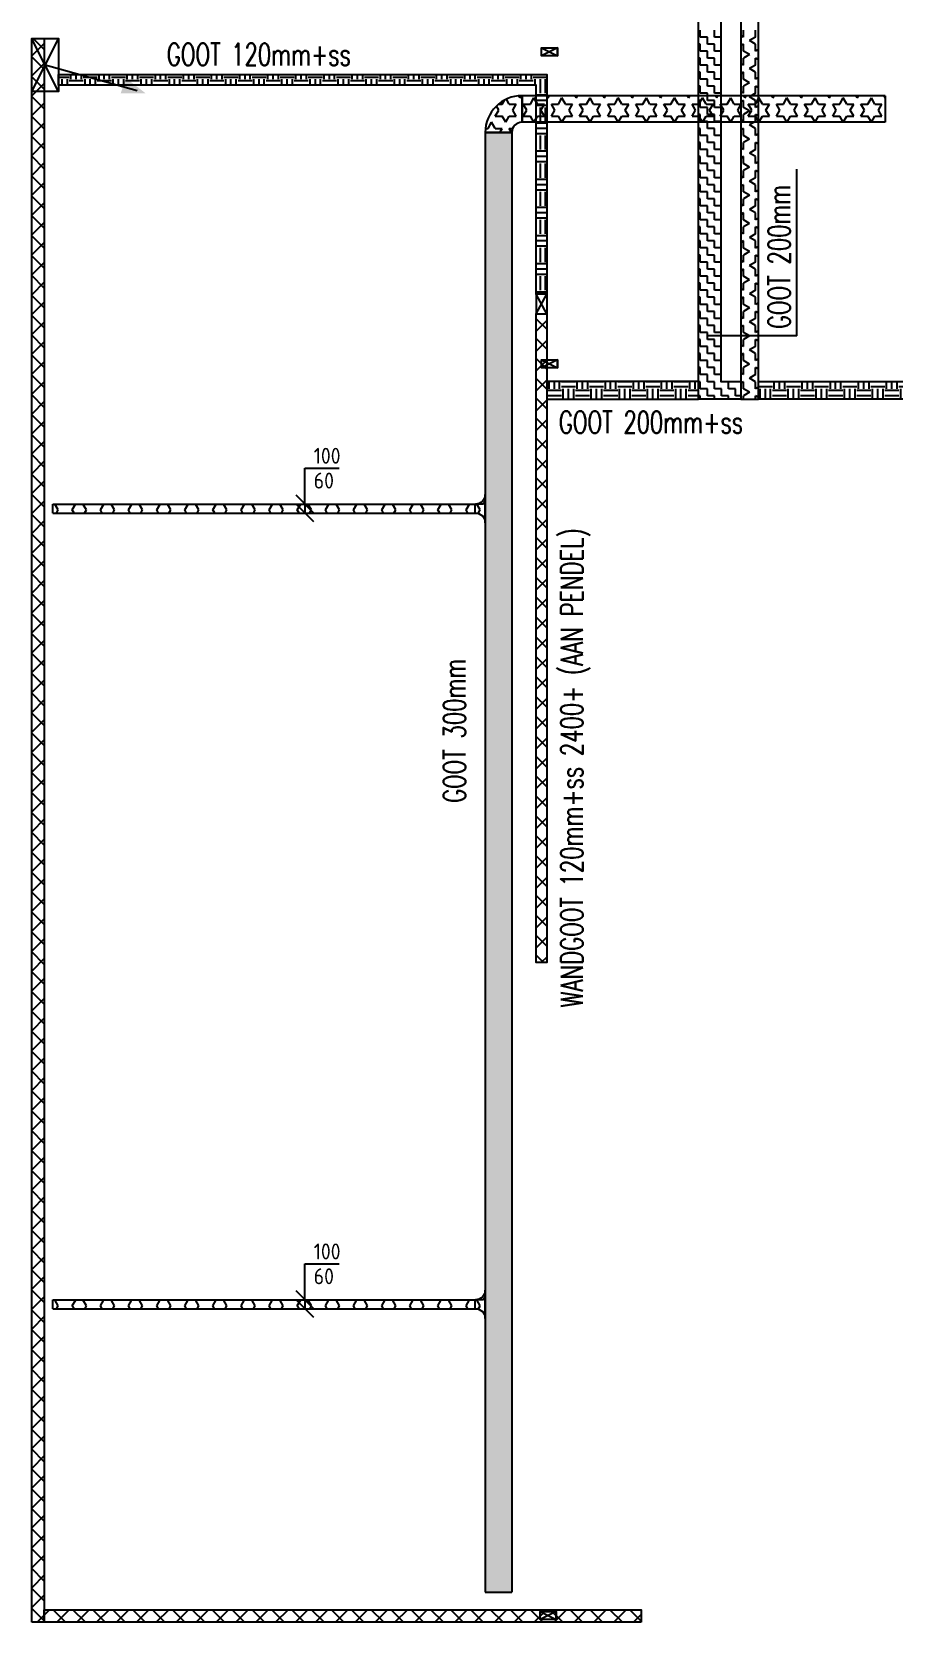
# Model space of a CAD drawing. Header units: millimetres. Extents: x -3262 to 113774, y 0 to 217478.
# Drawn here: x 91289 to 101013, y 174378 to 192327 of the extents above; entities that cross this region are included whole.
import ezdxf

# ---------------------------------------------------------------- set-up
doc = ezdxf.new("R2010")
doc.units = ezdxf.units.MM
doc.header["$LTSCALE"] = 100
for name, color, linetype in [('BL$4----_STEMPEL', 7, 'Continuous'), ('ByLayer', 2, 'Continuous'), ('EL6131--_ENERGIEBEDR (1996)', 2, 'Continuous'), ('EL6131--_GEBOUWINST (1996)', 2, 'Continuous'), ('EL6131--_KG_D', 3, 'Continuous'), ('EL6131--_WG_D', 3, 'Continuous'), ('EM6131--_KG', 1, 'Continuous')]:
    doc.layers.add(name, color=color, linetype=linetype)
doc.styles.add('buro-018', font='BUROFONT.shx', dxfattribs={"height": 180})
doc.styles.add('ROMANS', font='ROMANS', dxfattribs={"width": 0.7})
doc.styles.add('STABICAD-018', font='ISOCP.SHX', dxfattribs={"height": 1.8})

# ---------------------------------------------------------------- blocks, each defined once
blk = doc.blocks.new('NV-1')
at = {"layer": 'ByLayer'}
for p, q in [((0, 4), (7.91, 0)), ((0, 0), (7.91, 4))]:
    blk.add_line(p, q, dxfattribs=at)
blk.add_lwpolyline([(0, 0), (8, 0), (8, 4), (0, 4)], close=True, dxfattribs=at)
blk = doc.blocks.new('PIJL-UIT')
at = {"layer": 'ByLayer', "color": 2}
blk.add_line((0, 0), (2.92, 10.41), dxfattribs=at)
blk.add_solid([(3.23, 11.35), (1.51, 9.11), (3.24, 8.54)], dxfattribs=at)
blk = doc.blocks.new('*X51')
at = {"color": 0}
for p, q in [((12829, 35664), (12748, 35745)), ((12764, 35664), (12904, 35804)), ((13054, 35664), (12914, 35804)), ((12989, 35664), (13129, 35804)), ((13278, 35664), (13138, 35804)), ((13213, 35664), (13353, 35804)), ((13503, 35664), (13363, 35804)), ((13438, 35664), (13578, 35804)), ((13727, 35664), (13587, 35804)), ((13662, 35664), (13802, 35804)), ((13952, 35664), (13812, 35804)), ((13887, 35664), (14027, 35804)), ((14176, 35664), (14036, 35804)), ((14111, 35664), (14251, 35804)), ((14401, 35664), (14261, 35804)), ((14336, 35664), (14476, 35804)), ((14625, 35664), (14485, 35804)), ((14560, 35664), (14700, 35804)), ((14850, 35664), (14710, 35804)), ((14785, 35664), (14925, 35804)), ((15074, 35664), (14934, 35804)), ((15010, 35664), (15150, 35804)), ((15299, 35664), (15159, 35804)), ((15234, 35664), (15374, 35804)), ((15523, 35664), (15383, 35804)), ((15459, 35664), (15599, 35804)), ((15748, 35664), (15608, 35804)), ((15683, 35664), (15823, 35804)), ((15972, 35664), (15832, 35804)), ((15908, 35664), (16048, 35804)), ((16197, 35664), (16057, 35804)), ((16132, 35664), (16272, 35804)), ((16421, 35664), (16281, 35804)), ((16357, 35664), (16497, 35804)), ((16646, 35664), (16506, 35804)), ((16581, 35664), (16721, 35804)), ((16870, 35664), (16730, 35804)), ((16806, 35664), (16946, 35804)), ((17095, 35664), (16955, 35804)), ((17030, 35664), (17170, 35804)), ((17319, 35664), (17179, 35804)), ((17255, 35664), (17395, 35804)), ((17544, 35664), (17404, 35804)), ((17479, 35664), (17619, 35804)), ((17768, 35664), (17628, 35804)), ((17704, 35664), (17844, 35804)), ((17993, 35664), (17853, 35804)), ((17928, 35664), (18068, 35804)), ((18217, 35664), (18077, 35804)), ((18153, 35664), (18293, 35804)), ((18442, 35664), (18302, 35804)), ((18377, 35664), (18517, 35804)), ((18666, 35664), (18526, 35804)), ((18602, 35664), (18742, 35804)), ((18891, 35664), (18751, 35804)), ((18826, 35664), (18966, 35804)), ((19115, 35664), (18975, 35804)), ((19051, 35664), (19191, 35804)), ((19340, 35664), (19200, 35804)), ((19275, 35664), (19415, 35804)), ((19564, 35664), (19424, 35804)), ((19500, 35664), (19640, 35804)), ((19789, 35664), (19649, 35804)), ((19724, 35664), (19864, 35804)), ((20013, 35664), (19873, 35804)), ((19949, 35664), (20089, 35804)), ((20238, 35664), (20098, 35804)), ((20173, 35664), (20313, 35804)), ((20463, 35664), (20323, 35804)), ((20398, 35664), (20538, 35804)), ((20687, 35664), (20547, 35804)), ((20622, 35664), (20762, 35804)), ((20912, 35664), (20772, 35804)), ((20847, 35664), (20987, 35804)), ((21136, 35664), (20996, 35804)), ((21071, 35664), (21211, 35804)), ((21361, 35664), (21221, 35804)), ((21296, 35664), (21436, 35804)), ((21585, 35664), (21445, 35804)), ((21520, 35664), (21660, 35804)), ((21810, 35664), (21670, 35804)), ((21745, 35664), (21885, 35804)), ((22034, 35664), (21894, 35804)), ((21969, 35664), (22109, 35804)), ((22259, 35664), (22119, 35804)), ((22194, 35664), (22334, 35804)), ((22483, 35664), (22343, 35804)), ((22418, 35664), (22558, 35804)), ((22708, 35664), (22568, 35804)), ((22643, 35664), (22783, 35804)), ((22932, 35664), (22792, 35804)), ((22867, 35664), (23007, 35804)), ((23157, 35664), (23017, 35804)), ((23092, 35664), (23232, 35804)), ((23381, 35664), (23241, 35804)), ((23316, 35664), (23456, 35804)), ((23606, 35664), (23466, 35804)), ((23541, 35664), (23681, 35804)), ((23830, 35664), (23690, 35804)), ((23765, 35664), (23905, 35804)), ((24055, 35664), (23915, 35804)), ((23990, 35664), (24130, 35804)), ((24279, 35664), (24139, 35804)), ((24214, 35664), (24354, 35804)), ((24504, 35664), (24364, 35804)), ((24439, 35664), (24579, 35804)), ((24728, 35664), (24588, 35804)), ((24663, 35664), (24803, 35804)), ((24953, 35664), (24813, 35804)), ((24888, 35664), (25028, 35804)), ((25177, 35664), (25037, 35804)), ((25112, 35664), (25252, 35804)), ((25402, 35664), (25262, 35804)), ((25337, 35664), (25477, 35804)), ((25626, 35664), (25486, 35804)), ((25561, 35664), (25701, 35804)), ((25851, 35664), (25711, 35804)), ((25786, 35664), (25926, 35804)), ((26075, 35664), (25935, 35804)), ((26010, 35664), (26150, 35804)), ((26300, 35664), (26160, 35804)), ((26235, 35664), (26375, 35804)), ((26524, 35664), (26384, 35804)), ((26459, 35664), (26599, 35804)), ((26749, 35664), (26609, 35804)), ((26684, 35664), (26824, 35804)), ((26973, 35664), (26833, 35804)), ((26908, 35664), (27048, 35804)), ((27198, 35664), (27058, 35804)), ((27133, 35664), (27273, 35804)), ((27422, 35664), (27282, 35804)), ((27357, 35664), (27497, 35804)), ((27647, 35664), (27507, 35804)), ((27582, 35664), (27722, 35804)), ((27871, 35664), (27731, 35804)), ((27806, 35664), (27946, 35804)), ((28096, 35664), (27956, 35804)), ((28031, 35664), (28171, 35804)), ((28320, 35664), (28180, 35804)), ((28255, 35664), (28395, 35804)), ((28545, 35664), (28405, 35804)), ((28480, 35664), (28620, 35804)), ((28769, 35664), (28629, 35804)), ((28704, 35664), (28844, 35804)), ((28994, 35664), (28854, 35804)), ((28929, 35664), (29069, 35804)), ((29218, 35664), (29078, 35804)), ((29153, 35664), (29293, 35804)), ((29443, 35664), (29303, 35804)), ((29378, 35664), (29518, 35804)), ((29667, 35664), (29527, 35804)), ((29602, 35664), (29742, 35804)), ((29892, 35664), (29752, 35804)), ((29827, 35664), (29967, 35804)), ((30116, 35664), (29976, 35804)), ((30051, 35664), (30191, 35804)), ((30341, 35664), (30201, 35804)), ((30276, 35664), (30416, 35804)), ((30565, 35664), (30425, 35804)), ((30500, 35664), (30623, 35787))]:
    blk.add_line(p, q, dxfattribs=at)
blk = doc.blocks.new('*X52')
at = {"color": 0}
for p, q in [((12748, 35648), (12764, 35664)), ((12748, 35424), (12888, 35564)), ((12888, 35605), (12829, 35664)), ((12888, 35381), (12748, 35521)), ((12748, 35199), (12888, 35339)), ((12888, 35156), (12748, 35296)), ((12748, 34974), (12888, 35114)), ((12888, 34932), (12748, 35072)), ((12748, 34750), (12888, 34890)), ((12888, 34707), (12748, 34847)), ((12748, 34525), (12888, 34665)), ((12888, 34482), (12748, 34622)), ((12748, 34301), (12888, 34441)), ((12888, 34258), (12748, 34398)), ((12748, 34076), (12888, 34216)), ((12888, 34033), (12748, 34173)), ((12748, 33852), (12888, 33992)), ((12888, 33809), (12748, 33949)), ((12748, 33627), (12888, 33767)), ((12888, 33584), (12748, 33724)), ((12748, 33403), (12888, 33543)), ((12888, 33360), (12748, 33500)), ((12748, 33178), (12888, 33318)), ((12888, 33135), (12748, 33275)), ((12748, 32954), (12888, 33094)), ((12888, 32911), (12748, 33051)), ((12748, 32729), (12888, 32869)), ((12888, 32686), (12748, 32826)), ((12748, 32505), (12888, 32645)), ((12888, 32462), (12748, 32602)), ((12748, 32280), (12888, 32420)), ((12888, 32237), (12748, 32377)), ((12748, 32056), (12888, 32196)), ((12888, 32013), (12748, 32153)), ((12748, 31831), (12888, 31971)), ((12888, 31788), (12748, 31928)), ((12748, 31607), (12888, 31747)), ((12888, 31564), (12748, 31704)), ((12748, 31382), (12888, 31522)), ((12888, 31339), (12748, 31479)), ((12748, 31158), (12888, 31298)), ((12888, 31115), (12748, 31255)), ((12748, 30933), (12888, 31073)), ((12888, 30890), (12748, 31030)), ((12748, 30709), (12888, 30849)), ((12888, 30666), (12748, 30806)), ((12748, 30484), (12888, 30624)), ((12888, 30441), (12748, 30581)), ((12748, 30260), (12888, 30400)), ((12888, 30217), (12748, 30357)), ((12748, 30035), (12888, 30175)), ((12888, 29992), (12748, 30132)), ((12748, 29811), (12888, 29951)), ((12888, 29768), (12748, 29908)), ((12748, 29586), (12888, 29726)), ((12888, 29543), (12748, 29683)), ((12748, 29362), (12888, 29502)), ((12888, 29319), (12748, 29459)), ((12748, 29137), (12888, 29277)), ((12888, 29094), (12748, 29234)), ((12834, 28925), (12748, 29010)), ((12760, 28925), (12888, 29053))]:
    blk.add_line(p, q, dxfattribs=at)
blk = doc.blocks.new('*X58')
at = {"color": 0}
for p, q in [((26550, 27583), (26670, 27583)), ((26550, 27523), (26670, 27523)), ((26550, 27464), (26670, 27464)), ((26690, 27444), (26690, 27601)), ((26749, 27444), (26749, 27601)), ((26591, 27285), (26591, 27444)), ((26650, 27285), (26650, 27444)), ((26670, 27424), (26750, 27424)), ((26670, 27365), (26750, 27365)), ((26670, 27305), (26750, 27305)), ((26690, 27126), (26690, 27285)), ((26749, 27126), (26749, 27285)), ((26550, 27265), (26670, 27265)), ((26550, 27206), (26670, 27206)), ((26550, 27146), (26670, 27146)), ((26591, 26968), (26591, 27126)), ((26650, 26968), (26650, 27126)), ((26670, 27107), (26750, 27107)), ((26550, 26948), (26670, 26948)), ((26670, 27047), (26750, 27047)), ((26670, 26988), (26750, 26988)), ((26690, 26809), (26690, 26968)), ((26749, 26809), (26749, 26968)), ((26550, 26888), (26670, 26888)), ((26550, 26829), (26670, 26829)), ((26591, 26650), (26591, 26809)), ((26650, 26650), (26650, 26809)), ((26670, 26789), (26750, 26789)), ((26550, 26630), (26670, 26630)), ((26550, 26571), (26670, 26571)), ((26670, 26730), (26750, 26730)), ((26670, 26670), (26750, 26670)), ((26690, 26491), (26690, 26650)), ((26749, 26491), (26749, 26650)), ((26550, 26511), (26670, 26511)), ((26591, 26333), (26591, 26491)), ((26650, 26333), (26650, 26491)), ((26670, 26472), (26750, 26472)), ((26670, 26412), (26750, 26412)), ((26550, 26313), (26670, 26313)), ((26550, 26253), (26670, 26253)), ((26670, 26352), (26750, 26352)), ((26690, 26174), (26690, 26333)), ((26749, 26174), (26749, 26333)), ((26550, 26194), (26670, 26194)), ((26591, 26015), (26591, 26174)), ((26650, 26015), (26650, 26174)), ((26670, 26154), (26750, 26154)), ((26670, 26095), (26750, 26095)), ((26670, 26035), (26750, 26035)), ((26550, 25995), (26670, 25995)), ((26550, 25936), (26670, 25936)), ((26550, 25876), (26670, 25876)), ((26591, 25698), (26591, 25856)), ((26650, 25698), (26650, 25856)), ((26690, 25856), (26690, 26015)), ((26749, 25856), (26749, 26015)), ((26550, 25678), (26670, 25678)), ((26670, 25837), (26750, 25837)), ((26670, 25777), (26750, 25777)), ((26670, 25718), (26750, 25718)), ((26690, 25539), (26690, 25698)), ((26749, 25539), (26749, 25698)), ((26550, 25618), (26670, 25618)), ((26550, 25559), (26670, 25559)), ((26591, 25380), (26591, 25539)), ((26650, 25380), (26650, 25539)), ((26670, 25519), (26750, 25519)), ((26550, 25360), (26670, 25360)), ((26670, 25460), (26750, 25460)), ((26670, 25400), (26750, 25400)), ((26690, 25221), (26690, 25380)), ((26749, 25221), (26749, 25380)), ((26550, 25301), (26670, 25301)), ((26550, 25241), (26670, 25241)), ((26591, 25063), (26591, 25221)), ((26650, 25063), (26650, 25221)), ((26670, 25202), (26750, 25202)), ((26670, 25142), (26750, 25142)), ((26550, 25043), (26670, 25043)), ((26550, 24983), (26670, 24983)), ((26670, 25082), (26750, 25082)), ((26690, 24904), (26690, 25063)), ((26749, 24904), (26749, 25063)), ((26550, 24924), (26670, 24924)), ((26591, 24745), (26591, 24904)), ((26650, 24745), (26650, 24904)), ((26670, 24884), (26750, 24884)), ((26670, 24825), (26750, 24825)), ((26550, 24725), (26670, 24725)), ((26550, 24666), (26670, 24666)), ((26550, 24606), (26670, 24606)), ((26670, 24765), (26750, 24765)), ((26690, 24586), (26690, 24745)), ((26749, 24586), (26749, 24745)), ((26591, 24428), (26591, 24586)), ((26650, 24428), (26650, 24586)), ((26670, 24567), (26750, 24567)), ((26670, 24507), (26750, 24507)), ((26670, 24448), (26750, 24448)), ((26690, 24269), (26690, 24428)), ((26749, 24269), (26749, 24428)), ((26550, 24408), (26670, 24408)), ((26550, 24348), (26670, 24348)), ((26550, 24289), (26670, 24289)), ((26591, 24110), (26591, 24269)), ((26650, 24110), (26650, 24269)), ((26670, 24249), (26750, 24249)), ((26550, 24090), (26670, 24090)), ((26670, 24190), (26750, 24190)), ((26670, 24130), (26750, 24130)), ((26690, 23951), (26690, 24110)), ((26749, 23951), (26749, 24110)), ((26550, 24031), (26670, 24031)), ((26550, 23971), (26670, 23971)), ((26591, 23793), (26591, 23951)), ((26650, 23793), (26650, 23951)), ((26670, 23932), (26750, 23932)), ((26550, 23773), (26670, 23773)), ((26550, 23713), (26670, 23713)), ((26670, 23872), (26750, 23872)), ((26670, 23812), (26750, 23812)), ((26690, 23634), (26690, 23793)), ((26749, 23634), (26749, 23793)), ((26550, 23654), (26670, 23654)), ((26591, 23475), (26591, 23634)), ((26650, 23475), (26650, 23634)), ((26670, 23614), (26750, 23614)), ((26670, 23555), (26750, 23555)), ((26550, 23455), (26670, 23455)), ((26550, 23396), (26670, 23396)), ((26550, 23336), (26670, 23336)), ((26670, 23495), (26750, 23495)), ((26690, 23316), (26690, 23475)), ((26749, 23316), (26749, 23475)), ((26591, 23158), (26591, 23316)), ((26650, 23158), (26650, 23316)), ((26670, 23297), (26750, 23297)), ((26670, 23237), (26750, 23237)), ((26670, 23178), (26750, 23178)), ((26690, 22999), (26690, 23158)), ((26749, 22999), (26749, 23158)), ((26550, 23138), (26670, 23138)), ((26550, 23078), (26670, 23078)), ((26550, 23019), (26670, 23019)), ((26591, 22840), (26591, 22999)), ((26650, 22840), (26650, 22999)), ((26670, 22979), (26750, 22979)), ((26550, 22820), (26670, 22820)), ((26670, 22920), (26750, 22920)), ((26670, 22860), (26750, 22860)), ((26690, 22681), (26690, 22840)), ((26749, 22681), (26749, 22840)), ((26550, 22761), (26670, 22761)), ((26550, 22701), (26670, 22701)), ((26591, 22523), (26591, 22681)), ((26650, 22523), (26650, 22681)), ((26670, 22662), (26750, 22662)), ((26550, 22503), (26670, 22503)), ((26550, 22443), (26670, 22443)), ((26670, 22602), (26750, 22602)), ((26670, 22542), (26750, 22542)), ((26690, 22364), (26690, 22523)), ((26749, 22364), (26749, 22523)), ((26550, 22384), (26670, 22384)), ((26591, 22205), (26591, 22364)), ((26650, 22205), (26650, 22364)), ((26670, 22344), (26750, 22344)), ((26670, 22285), (26750, 22285)), ((26550, 22185), (26670, 22185)), ((26550, 22126), (26670, 22126)), ((26670, 22225), (26750, 22225)), ((26690, 22053), (26690, 22205)), ((26749, 22053), (26749, 22205)), ((26550, 22066), (26670, 22066))]:
    blk.add_line(p, q, dxfattribs=at)
blk = doc.blocks.new('*X59')
at = {"color": 0}
for p, q in [((20194, 30297), (20275, 30378)), ((20480, 30258), (20360, 30378)), ((20380, 30258), (20500, 30378)), ((20705, 30258), (20585, 30378)), ((20604, 30258), (20724, 30378)), ((20929, 30258), (20809, 30378)), ((20829, 30258), (20949, 30378)), ((21154, 30258), (21034, 30378)), ((21053, 30258), (21173, 30378)), ((21378, 30258), (21258, 30378)), ((21278, 30258), (21398, 30378)), ((21603, 30258), (21483, 30378)), ((21502, 30258), (21622, 30378)), ((21827, 30258), (21707, 30378)), ((21727, 30258), (21847, 30378)), ((22052, 30258), (21932, 30378)), ((21951, 30258), (22071, 30378)), ((22276, 30258), (22156, 30378)), ((22176, 30258), (22296, 30378)), ((22501, 30258), (22381, 30378)), ((22400, 30258), (22520, 30378)), ((22725, 30258), (22605, 30378)), ((22625, 30258), (22745, 30378)), ((22950, 30258), (22830, 30378)), ((22849, 30258), (22969, 30378)), ((23174, 30258), (23054, 30378)), ((23074, 30258), (23194, 30378)), ((23399, 30258), (23279, 30378)), ((23298, 30258), (23418, 30378)), ((23623, 30258), (23503, 30378)), ((23523, 30258), (23643, 30378)), ((23848, 30258), (23728, 30378)), ((23747, 30258), (23867, 30378)), ((24072, 30258), (23952, 30378)), ((23972, 30258), (24092, 30378)), ((24297, 30258), (24177, 30378)), ((24196, 30258), (24316, 30378)), ((24521, 30258), (24401, 30378)), ((24421, 30258), (24541, 30378)), ((24746, 30258), (24626, 30378)), ((24646, 30258), (24766, 30378)), ((24970, 30258), (24850, 30378)), ((24870, 30258), (24990, 30378)), ((25195, 30258), (25075, 30378)), ((25095, 30258), (25215, 30378)), ((25419, 30258), (25299, 30378)), ((25319, 30258), (25439, 30378)), ((25644, 30258), (25524, 30378)), ((25544, 30258), (25664, 30378)), ((25868, 30258), (25748, 30378)), ((25768, 30258), (25888, 30378)), ((26093, 30258), (25973, 30378)), ((25993, 30258), (26113, 30378)), ((26317, 30258), (26197, 30378)), ((26217, 30258), (26337, 30378)), ((26542, 30258), (26422, 30378)), ((26442, 30258), (26562, 30378)), ((26766, 30258), (26646, 30378)), ((26666, 30258), (26786, 30378)), ((26991, 30258), (26871, 30378)), ((26891, 30258), (27011, 30378)), ((27215, 30258), (27095, 30378)), ((27115, 30258), (27235, 30378)), ((27440, 30258), (27320, 30378)), ((27340, 30258), (27460, 30378)), ((20256, 30258), (20194, 30320))]:
    blk.add_line(p, q, dxfattribs=at)
blk = doc.blocks.new('*X63')
at = {"color": 0}
for p, q in [((26591, 29825), (26591, 29984)), ((26650, 29825), (26650, 29984)), ((26690, 29984), (26690, 29991)), ((26749, 29984), (26749, 29991)), ((26550, 29805), (26670, 29805)), ((26670, 29964), (26750, 29964)), ((26670, 29905), (26750, 29905)), ((26670, 29845), (26750, 29845)), ((26690, 29666), (26690, 29825)), ((26749, 29666), (26749, 29825)), ((26550, 29746), (26670, 29746)), ((26550, 29686), (26670, 29686)), ((26591, 29508), (26591, 29666)), ((26650, 29508), (26650, 29666)), ((26670, 29647), (26750, 29647)), ((26550, 29488), (26670, 29488)), ((26670, 29587), (26750, 29587)), ((26670, 29528), (26750, 29528)), ((26690, 29349), (26690, 29508)), ((26749, 29349), (26749, 29508)), ((26550, 29428), (26670, 29428)), ((26550, 29369), (26670, 29369)), ((26591, 29190), (26591, 29349)), ((26650, 29190), (26650, 29349)), ((26670, 29329), (26750, 29329)), ((26670, 29270), (26750, 29270)), ((26550, 29170), (26670, 29170)), ((26550, 29111), (26670, 29111)), ((26670, 29210), (26750, 29210)), ((26690, 29031), (26690, 29190)), ((26749, 29031), (26749, 29190)), ((26550, 29051), (26670, 29051)), ((26591, 28873), (26591, 29031)), ((26650, 28873), (26650, 29031)), ((26670, 29012), (26750, 29012)), ((26670, 28952), (26750, 28952)), ((26550, 28853), (26670, 28853)), ((26550, 28793), (26670, 28793)), ((26550, 28734), (26670, 28734)), ((26670, 28892), (26750, 28892)), ((26690, 28714), (26690, 28873)), ((26749, 28714), (26749, 28873)), ((26591, 28555), (26591, 28714)), ((26650, 28555), (26650, 28714)), ((26670, 28694), (26750, 28694)), ((26670, 28635), (26750, 28635)), ((26670, 28575), (26750, 28575)), ((26690, 28396), (26690, 28555)), ((26749, 28396), (26749, 28555)), ((26550, 28535), (26670, 28535)), ((26550, 28476), (26670, 28476)), ((26550, 28416), (26670, 28416)), ((26591, 28277), (26591, 28396)), ((26650, 28277), (26650, 28396)), ((26670, 28377), (26750, 28377)), ((26670, 28317), (26750, 28317))]:
    blk.add_line(p, q, dxfattribs=at)
blk = doc.blocks.new('*X64')
at = {"color": 0}
for p, q in [((30094, 35461), (30162, 35461)), ((30094, 35401), (30162, 35401)), ((30143, 35223), (30143, 35381)), ((30162, 35362), (30214, 35362)), ((30182, 35381), (30182, 35504)), ((30094, 35203), (30162, 35203)), ((30162, 35302), (30214, 35302)), ((30162, 35242), (30214, 35242)), ((30182, 35064), (30182, 35223)), ((30094, 35143), (30162, 35143)), ((30094, 35084), (30162, 35084)), ((30143, 34905), (30143, 35064)), ((30162, 35044), (30214, 35044)), ((30094, 34885), (30162, 34885)), ((30094, 34826), (30162, 34826)), ((30162, 34985), (30214, 34985)), ((30162, 34925), (30214, 34925)), ((30182, 34746), (30182, 34905)), ((30094, 34766), (30162, 34766)), ((30143, 34588), (30143, 34746)), ((30162, 34727), (30214, 34727)), ((30162, 34667), (30214, 34667)), ((30094, 34568), (30162, 34568)), ((30094, 34508), (30162, 34508)), ((30162, 34608), (30214, 34608)), ((30182, 34429), (30182, 34588)), ((30094, 34449), (30162, 34449)), ((30143, 34270), (30143, 34429)), ((30162, 34409), (30214, 34409)), ((30162, 34350), (30214, 34350)), ((30162, 34290), (30214, 34290)), ((30094, 34250), (30162, 34250)), ((30094, 34191), (30162, 34191)), ((30094, 34131), (30162, 34131)), ((30143, 33953), (30143, 34111)), ((30182, 34111), (30182, 34270)), ((30094, 33933), (30162, 33933)), ((30162, 34092), (30214, 34092)), ((30162, 34032), (30214, 34032)), ((30162, 33972), (30214, 33972)), ((30182, 33794), (30182, 33953)), ((30094, 33873), (30162, 33873)), ((30094, 33814), (30162, 33814)), ((30143, 33635), (30143, 33794)), ((30162, 33774), (30214, 33774)), ((30094, 33615), (30162, 33615)), ((30162, 33715), (30214, 33715)), ((30162, 33655), (30214, 33655)), ((30182, 33476), (30182, 33635)), ((30094, 33556), (30162, 33556)), ((30094, 33496), (30162, 33496)), ((30143, 33318), (30143, 33476)), ((30162, 33457), (30214, 33457)), ((30162, 33397), (30214, 33397)), ((30094, 33298), (30162, 33298)), ((30094, 33238), (30162, 33238)), ((30162, 33338), (30214, 33338)), ((30182, 33159), (30182, 33318)), ((30094, 33179), (30162, 33179)), ((30143, 33000), (30143, 33159)), ((30162, 33139), (30214, 33139)), ((30162, 33080), (30214, 33080)), ((30094, 32980), (30162, 32980)), ((30094, 32921), (30162, 32921)), ((30094, 32861), (30162, 32861)), ((30162, 33020), (30214, 33020)), ((30182, 32841), (30182, 33000)), ((30143, 32683), (30143, 32841)), ((30162, 32822), (30214, 32822)), ((30162, 32762), (30214, 32762)), ((30162, 32702), (30214, 32702)), ((30182, 32524), (30182, 32683)), ((30094, 32663), (30162, 32663)), ((30094, 32603), (30162, 32603)), ((30094, 32544), (30162, 32544)), ((30143, 32365), (30143, 32524)), ((30162, 32504), (30214, 32504)), ((30094, 32345), (30162, 32345)), ((30162, 32445), (30214, 32445)), ((30162, 32385), (30214, 32385)), ((30182, 32206), (30182, 32365)), ((30094, 32286), (30162, 32286)), ((30094, 32226), (30162, 32226)), ((30143, 32048), (30143, 32206)), ((30162, 32187), (30214, 32187)), ((30094, 32028), (30162, 32028)), ((30094, 31968), (30162, 31968)), ((30162, 32127), (30214, 32127)), ((30162, 32068), (30214, 32068)), ((30182, 31889), (30182, 32048)), ((30094, 31909), (30162, 31909)), ((30143, 31730), (30143, 31889)), ((30162, 31869), (30214, 31869)), ((30162, 31810), (30214, 31810)), ((30094, 31710), (30162, 31710)), ((30094, 31651), (30162, 31651)), ((30094, 31591), (30162, 31591)), ((30162, 31750), (30214, 31750)), ((30182, 31571), (30182, 31730)), ((30143, 31413), (30143, 31571)), ((30162, 31552), (30214, 31552)), ((30162, 31492), (30214, 31492)), ((30162, 31432), (30214, 31432)), ((30182, 31254), (30182, 31413)), ((30094, 31393), (30162, 31393)), ((30094, 31333), (30162, 31333)), ((30094, 31274), (30162, 31274)), ((30143, 31095), (30143, 31254)), ((30162, 31234), (30214, 31234)), ((30094, 31075), (30162, 31075)), ((30162, 31175), (30214, 31175)), ((30162, 31115), (30214, 31115)), ((30182, 30936), (30182, 31095)), ((30094, 31016), (30162, 31016)), ((30094, 30956), (30162, 30956)), ((30143, 30778), (30143, 30936)), ((30162, 30917), (30214, 30917)), ((30094, 30758), (30162, 30758)), ((30094, 30698), (30162, 30698)), ((30162, 30857), (30214, 30857)), ((30162, 30798), (30214, 30798)), ((30182, 30619), (30182, 30778)), ((30094, 30639), (30162, 30639)), ((30143, 30460), (30143, 30619)), ((30162, 30599), (30214, 30599)), ((30162, 30540), (30214, 30540)), ((30094, 30440), (30162, 30440)), ((30094, 30381), (30162, 30381)), ((30162, 30480), (30214, 30480)), ((30182, 30301), (30182, 30460)), ((30094, 30321), (30162, 30321)), ((30143, 30143), (30143, 30301)), ((30162, 30282), (30214, 30282)), ((30162, 30222), (30214, 30222)), ((30162, 30162), (30214, 30162)), ((27761, 29991), (27761, 30111)), ((27781, 30063), (27940, 30063)), ((27781, 30004), (27940, 30004)), ((27960, 29991), (27960, 30111)), ((28019, 29991), (28019, 30111)), ((28079, 29991), (28079, 30111)), ((28099, 30063), (28258, 30063)), ((28099, 30004), (28258, 30004)), ((28277, 29991), (28277, 30111)), ((28337, 29991), (28337, 30111)), ((28396, 29991), (28396, 30111)), ((28416, 30063), (28575, 30063)), ((28416, 30004), (28575, 30004)), ((28595, 29991), (28595, 30111)), ((28654, 29991), (28654, 30111)), ((28714, 29991), (28714, 30111)), ((28734, 30063), (28892, 30063)), ((28734, 30004), (28892, 30004)), ((28912, 29991), (28912, 30111)), ((28972, 29991), (28972, 30111)), ((29031, 29991), (29031, 30111)), ((29051, 30063), (29210, 30063)), ((29051, 30004), (29210, 30004)), ((29230, 29991), (29230, 30111)), ((29289, 29991), (29289, 30111)), ((29349, 29991), (29349, 30111)), ((29369, 30063), (29528, 30063)), ((29369, 30004), (29528, 30004)), ((29547, 29991), (29547, 30111)), ((29607, 29991), (29607, 30111)), ((29666, 29991), (29666, 30111)), ((29686, 30063), (29845, 30063)), ((29686, 30004), (29845, 30004)), ((29865, 29991), (29865, 30111)), ((29924, 29991), (29924, 30111)), ((29984, 29991), (29984, 30111)), ((30004, 30063), (30162, 30063)), ((30004, 30004), (30162, 30004)), ((30094, 30123), (30162, 30123)), ((30182, 29991), (30182, 30143))]:
    blk.add_line(p, q, dxfattribs=at)
blk = doc.blocks.new('*X65')
at = {"color": 0}
for p, q in [((26550, 28258), (26591, 28258)), ((26591, 28258), (26591, 28277)), ((26670, 28258), (26749, 28258)), ((26670, 28178), (26670, 28258)), ((26749, 28258), (26749, 28277)), ((26829, 28258), (26908, 28258)), ((26829, 28178), (26829, 28258)), ((26908, 28258), (26908, 28277)), ((26988, 28258), (27067, 28258)), ((26988, 28178), (26988, 28258)), ((27067, 28258), (27067, 28277)), ((27146, 28258), (27226, 28258)), ((27146, 28178), (27146, 28258)), ((27226, 28258), (27226, 28277)), ((27305, 28258), (27384, 28258)), ((27305, 28178), (27305, 28258)), ((27384, 28258), (27384, 28277)), ((27464, 28258), (27543, 28258)), ((27464, 28178), (27464, 28258)), ((27543, 28258), (27543, 28277)), ((27622, 28258), (27702, 28258)), ((27622, 28178), (27622, 28258)), ((27702, 28258), (27702, 28277)), ((27781, 28258), (27861, 28258)), ((27781, 28178), (27781, 28258)), ((27861, 28258), (27861, 28277)), ((27940, 28258), (28019, 28258)), ((27940, 28178), (27940, 28258)), ((28019, 28258), (28019, 28277)), ((28099, 28258), (28178, 28258)), ((28099, 28178), (28099, 28258)), ((28178, 28258), (28178, 28277)), ((28258, 28258), (28337, 28258)), ((28258, 28178), (28258, 28258)), ((28337, 28258), (28337, 28277)), ((28416, 28258), (28496, 28258)), ((28416, 28178), (28416, 28258)), ((28496, 28258), (28496, 28277)), ((28575, 28258), (28654, 28258)), ((28575, 28178), (28575, 28258)), ((28654, 28258), (28654, 28277)), ((28734, 28258), (28813, 28258)), ((28734, 28178), (28734, 28258)), ((28813, 28258), (28813, 28277)), ((28892, 28258), (28972, 28258)), ((28892, 28178), (28892, 28258)), ((28972, 28258), (28972, 28277)), ((29051, 28258), (29131, 28258)), ((29051, 28178), (29051, 28258)), ((29131, 28258), (29131, 28277)), ((29210, 28258), (29289, 28258)), ((29210, 28178), (29210, 28258)), ((29289, 28258), (29289, 28277)), ((29369, 28258), (29448, 28258)), ((29369, 28178), (29369, 28258)), ((29448, 28258), (29448, 28277)), ((29528, 28258), (29607, 28258)), ((29528, 28178), (29528, 28258)), ((29607, 28258), (29607, 28277)), ((29686, 28258), (29766, 28258)), ((29686, 28178), (29686, 28258)), ((29766, 28258), (29766, 28277)), ((29845, 28258), (29924, 28258)), ((29845, 28178), (29845, 28258)), ((29924, 28258), (29924, 28277)), ((30004, 28258), (30083, 28258)), ((30004, 28178), (30004, 28258)), ((30083, 28258), (30083, 28277)), ((30162, 28258), (30242, 28258)), ((30162, 28178), (30162, 28258)), ((30242, 28258), (30242, 28277)), ((30321, 28258), (30401, 28258)), ((30321, 28178), (30321, 28258)), ((30401, 28258), (30401, 28277)), ((30480, 28258), (30559, 28258)), ((30480, 28178), (30480, 28258)), ((30559, 28258), (30559, 28277)), ((30639, 28258), (30718, 28258)), ((30639, 28178), (30639, 28258)), ((26550, 28099), (26591, 28099)), ((26591, 28178), (26670, 28178)), ((26591, 28099), (26591, 28178)), ((26591, 28019), (26670, 28019)), ((26591, 27940), (26591, 28019)), ((26670, 28099), (26749, 28099)), ((26670, 28019), (26670, 28099)), ((26749, 28178), (26829, 28178)), ((26749, 28099), (26749, 28178)), ((26749, 28019), (26750, 28019)), ((26749, 27940), (26749, 28019)), ((26829, 28099), (26908, 28099)), ((26829, 28027), (26829, 28099)), ((26908, 28178), (26988, 28178)), ((26908, 28099), (26908, 28178)), ((26988, 28099), (27067, 28099)), ((26988, 28027), (26988, 28099)), ((27067, 28178), (27146, 28178)), ((27067, 28099), (27067, 28178)), ((27146, 28099), (27226, 28099)), ((27146, 28027), (27146, 28099)), ((27226, 28178), (27305, 28178)), ((27226, 28099), (27226, 28178)), ((27305, 28099), (27384, 28099)), ((27305, 28027), (27305, 28099)), ((27384, 28178), (27464, 28178)), ((27384, 28099), (27384, 28178)), ((27464, 28099), (27543, 28099)), ((27464, 28027), (27464, 28099)), ((27543, 28178), (27622, 28178)), ((27543, 28099), (27543, 28178)), ((27622, 28099), (27702, 28099)), ((27622, 28027), (27622, 28099)), ((27702, 28178), (27781, 28178)), ((27702, 28099), (27702, 28178)), ((27781, 28099), (27861, 28099)), ((27781, 28027), (27781, 28099)), ((27861, 28178), (27940, 28178)), ((27861, 28099), (27861, 28178)), ((27940, 28099), (28019, 28099)), ((27940, 28027), (27940, 28099)), ((28019, 28178), (28099, 28178)), ((28019, 28099), (28019, 28178)), ((28099, 28099), (28178, 28099)), ((28099, 28027), (28099, 28099)), ((28178, 28178), (28258, 28178)), ((28178, 28099), (28178, 28178)), ((28258, 28099), (28337, 28099)), ((28258, 28027), (28258, 28099)), ((28337, 28178), (28416, 28178)), ((28337, 28099), (28337, 28178)), ((28416, 28099), (28496, 28099)), ((28416, 28027), (28416, 28099)), ((28496, 28178), (28575, 28178)), ((28496, 28099), (28496, 28178)), ((28575, 28099), (28654, 28099)), ((28575, 28027), (28575, 28099)), ((28654, 28178), (28734, 28178)), ((28654, 28099), (28654, 28178)), ((28734, 28099), (28813, 28099)), ((28734, 28027), (28734, 28099)), ((28813, 28178), (28892, 28178)), ((28813, 28099), (28813, 28178)), ((28892, 28099), (28972, 28099)), ((28892, 28027), (28892, 28099)), ((28972, 28178), (29051, 28178)), ((28972, 28099), (28972, 28178)), ((29051, 28099), (29131, 28099)), ((29051, 28027), (29051, 28099)), ((29131, 28178), (29210, 28178)), ((29131, 28099), (29131, 28178)), ((29210, 28099), (29289, 28099)), ((29210, 28027), (29210, 28099)), ((29289, 28178), (29369, 28178)), ((29289, 28099), (29289, 28178)), ((29369, 28099), (29448, 28099)), ((29369, 28027), (29369, 28099)), ((29448, 28178), (29528, 28178)), ((29448, 28099), (29448, 28178)), ((29528, 28099), (29607, 28099)), ((29528, 28027), (29528, 28099)), ((29607, 28178), (29686, 28178)), ((29607, 28099), (29607, 28178)), ((29686, 28099), (29766, 28099)), ((29686, 28027), (29686, 28099)), ((29766, 28178), (29845, 28178)), ((29766, 28099), (29766, 28178)), ((29845, 28099), (29924, 28099)), ((29845, 28027), (29845, 28099)), ((29924, 28178), (30004, 28178)), ((29924, 28099), (29924, 28178)), ((30004, 28099), (30083, 28099)), ((30004, 28027), (30004, 28099)), ((30083, 28178), (30162, 28178)), ((30083, 28099), (30083, 28178)), ((30162, 28099), (30242, 28099)), ((30162, 28027), (30162, 28099)), ((30242, 28178), (30321, 28178)), ((30242, 28099), (30242, 28178)), ((30321, 28099), (30401, 28099)), ((30321, 28027), (30321, 28099)), ((30401, 28178), (30480, 28178)), ((30401, 28099), (30401, 28178)), ((30480, 28099), (30559, 28099)), ((30480, 28027), (30480, 28099)), ((30559, 28178), (30639, 28178)), ((30559, 28099), (30559, 28178)), ((30639, 28099), (30718, 28099)), ((30639, 28027), (30639, 28099)), ((26550, 27940), (26591, 27940)), ((26591, 27861), (26670, 27861)), ((26591, 27801), (26591, 27861)), ((26670, 27940), (26749, 27940)), ((26670, 27861), (26670, 27940)), ((26749, 27861), (26750, 27861)), ((26749, 27801), (26749, 27861))]:
    blk.add_line(p, q, dxfattribs=at)
blk = doc.blocks.new('*X66')
at = {"color": 0}
for p, q in [((26550, 27771), (26591, 27771)), ((26630, 27703), (26591, 27771)), ((26630, 27703), (26670, 27771)), ((26670, 27771), (26749, 27771)), ((26749, 27771), (26732, 27801)), ((26749, 27634), (26789, 27703)), ((26829, 27634), (26789, 27703)), ((26829, 27771), (26846, 27801)), ((26829, 27771), (26908, 27771)), ((26948, 27703), (26908, 27771)), ((26948, 27703), (26987, 27771)), ((26987, 27771), (27067, 27771)), ((27067, 27771), (27050, 27801)), ((27067, 27634), (27107, 27703)), ((27146, 27634), (27107, 27703)), ((27146, 27771), (27163, 27801)), ((27146, 27771), (27226, 27771)), ((27265, 27703), (27226, 27771)), ((27265, 27703), (27305, 27771)), ((27305, 27771), (27384, 27771)), ((27384, 27771), (27367, 27801)), ((27384, 27634), (27424, 27703)), ((27464, 27634), (27424, 27703)), ((27464, 27771), (27481, 27801)), ((27464, 27771), (27543, 27771)), ((27583, 27703), (27543, 27771)), ((27583, 27703), (27622, 27771)), ((27622, 27771), (27702, 27771)), ((27702, 27771), (27685, 27801)), ((27702, 27634), (27742, 27703)), ((27781, 27634), (27742, 27703)), ((27781, 27771), (27798, 27801)), ((27781, 27771), (27861, 27771)), ((27900, 27703), (27861, 27771)), ((27900, 27703), (27940, 27771)), ((27940, 27771), (28019, 27771)), ((28019, 27771), (28002, 27801)), ((28019, 27634), (28059, 27703)), ((28099, 27634), (28059, 27703)), ((28099, 27771), (28116, 27801)), ((28099, 27771), (28178, 27771)), ((28218, 27703), (28178, 27771)), ((28218, 27703), (28257, 27771)), ((28257, 27771), (28337, 27771)), ((28337, 27771), (28320, 27801)), ((28337, 27634), (28377, 27703)), ((28416, 27634), (28377, 27703)), ((28416, 27771), (28433, 27801)), ((28416, 27771), (28496, 27771)), ((28535, 27703), (28496, 27771)), ((28535, 27703), (28575, 27771)), ((28575, 27771), (28654, 27771)), ((28654, 27771), (28637, 27801)), ((28654, 27634), (28694, 27703)), ((28734, 27634), (28694, 27703)), ((28734, 27771), (28751, 27801)), ((28734, 27771), (28813, 27771)), ((28853, 27703), (28813, 27771)), ((28853, 27703), (28892, 27771)), ((28892, 27771), (28972, 27771)), ((28972, 27771), (28955, 27801)), ((28972, 27634), (29012, 27703)), ((29051, 27634), (29012, 27703)), ((29051, 27771), (29068, 27801)), ((29051, 27771), (29131, 27771)), ((29170, 27703), (29131, 27771)), ((29170, 27703), (29210, 27771)), ((29210, 27771), (29289, 27771)), ((29289, 27771), (29272, 27801)), ((29289, 27634), (29329, 27703)), ((29369, 27634), (29329, 27703)), ((29369, 27771), (29386, 27801)), ((29369, 27771), (29448, 27771)), ((29488, 27703), (29448, 27771)), ((29488, 27703), (29527, 27771)), ((29527, 27771), (29607, 27771)), ((29607, 27771), (29590, 27801)), ((29607, 27634), (29647, 27703)), ((29686, 27634), (29647, 27703)), ((29686, 27771), (29703, 27801)), ((29686, 27771), (29766, 27771)), ((29805, 27703), (29766, 27771)), ((29805, 27703), (29845, 27771)), ((29845, 27771), (29924, 27771)), ((29924, 27771), (29907, 27801)), ((29924, 27634), (29964, 27703)), ((30004, 27634), (29964, 27703)), ((30004, 27771), (30021, 27801)), ((30004, 27771), (30083, 27771)), ((30123, 27703), (30083, 27771)), ((30123, 27703), (30162, 27771)), ((30162, 27771), (30242, 27771)), ((30242, 27771), (30225, 27801)), ((30242, 27634), (30282, 27703)), ((30321, 27634), (30282, 27703)), ((30321, 27771), (30338, 27801)), ((30321, 27771), (30401, 27771)), ((30440, 27703), (30401, 27771)), ((30440, 27703), (30480, 27771)), ((30480, 27771), (30559, 27771)), ((30559, 27771), (30542, 27801)), ((30559, 27634), (30599, 27703)), ((30639, 27634), (30599, 27703)), ((30639, 27771), (30656, 27801)), ((30639, 27771), (30718, 27771)), ((26550, 27634), (26591, 27634)), ((26572, 27601), (26591, 27634)), ((26670, 27634), (26749, 27634)), ((26689, 27601), (26670, 27634)), ((26829, 27634), (26908, 27634)), ((26889, 27601), (26908, 27634)), ((27006, 27601), (26987, 27634)), ((26987, 27634), (27067, 27634)), ((27146, 27634), (27226, 27634)), ((27207, 27601), (27226, 27634)), ((27305, 27634), (27384, 27634)), ((27324, 27601), (27305, 27634)), ((27464, 27634), (27543, 27634)), ((27524, 27601), (27543, 27634)), ((27622, 27634), (27702, 27634)), ((27641, 27601), (27622, 27634)), ((27781, 27634), (27861, 27634)), ((27842, 27601), (27861, 27634)), ((27940, 27634), (28019, 27634)), ((27959, 27601), (27940, 27634)), ((28099, 27634), (28178, 27634)), ((28159, 27601), (28178, 27634)), ((28276, 27601), (28257, 27634)), ((28257, 27634), (28337, 27634)), ((28416, 27634), (28496, 27634)), ((28477, 27601), (28496, 27634)), ((28575, 27634), (28654, 27634)), ((28594, 27601), (28575, 27634)), ((28734, 27634), (28813, 27634)), ((28794, 27601), (28813, 27634)), ((28892, 27634), (28972, 27634)), ((28911, 27601), (28892, 27634)), ((29051, 27634), (29131, 27634)), ((29112, 27601), (29131, 27634)), ((29210, 27634), (29289, 27634)), ((29229, 27601), (29210, 27634)), ((29369, 27634), (29448, 27634)), ((29429, 27601), (29448, 27634)), ((29546, 27601), (29527, 27634)), ((29527, 27634), (29607, 27634)), ((29686, 27634), (29766, 27634)), ((29747, 27601), (29766, 27634)), ((29845, 27634), (29924, 27634)), ((29864, 27601), (29845, 27634)), ((30004, 27634), (30083, 27634)), ((30064, 27601), (30083, 27634)), ((30162, 27634), (30242, 27634)), ((30181, 27601), (30162, 27634)), ((30321, 27634), (30401, 27634)), ((30382, 27601), (30401, 27634)), ((30480, 27634), (30559, 27634)), ((30499, 27601), (30480, 27634)), ((30639, 27634), (30718, 27634))]:
    blk.add_line(p, q, dxfattribs=at)
blk = doc.blocks.new('*U134')
at = {"color": 0, "linetype": 'Continuous'}
for p, q in [((0, 50, -2730), (4766, 50, -2730)), ((0, -50, -2730), (0, 50, -2730)), ((4766, -50, -2730), (4766, 50, -2730)), ((0, -50, -2730), (4766, -50, -2730))]:
    blk.add_line(p, q, dxfattribs=at)
at = {"layer": 'BL$4----_STEMPEL', "color": 1, "style": 'buro-018'}
for tag, p in [('POSITIONCODE', (93909, 178266, 2730)), ('CODE', (91527, 177966, 2730)), ('SECTIONCODE', (91527, 177966, 2730))]:
    blk.add_attdef(tag, p, '', height=1.8, dxfattribs=at)
blk = doc.blocks.new('*U128')
at = {"color": 0, "linetype": 'Continuous'}
for p, q in [((0, -160, -2730), (0, 160, -2730)), ((115, 50, -2730), (110, 50, -2730)), ((115, -50, -2730), (115, 50, -2730)), ((115, -50, -2730), (110, -50, -2730))]:
    blk.add_line(p, q, dxfattribs=at)
for centre, start, end in [((110, 160, -2730), 180, 270), ((110, -160, -2730), 90, 180)]:
    blk.add_arc(centre, 110, start, end, dxfattribs=at)
at = {"layer": 'BL$4----_STEMPEL', "color": 1, "style": 'buro-018'}
for tag in ['CODE', 'POSITIONCODE', 'SECTIONCODE']:
    blk.add_attdef(tag, (106878, 177436, 2730), '', height=1.8, dxfattribs=at)
blk = doc.blocks.new('*U135')
at = {"color": 0, "linetype": 'Continuous'}
for p, q in [((0, 0, -2730), (0, 406, -2730)), ((0, 406, -2730), (388, 406, -2730)), ((100, -100, -2730), (-100, 100, -2730)), ((100, -200, -2730), (-100, 0, -2730)), ((0, 0, -2730), (0, -100, -2730))]:
    blk.add_line(p, q, dxfattribs=at)
at = {"color": 0, "linetype": 'Continuous', "style": 'STABICAD-018'}
for s, p in [('100', (100, 456, -2730)), ('60', (100, 176, -2730))]:
    blk.add_text(s, height=180, dxfattribs=at).set_placement(p)
at = {"layer": 'BL$4----_STEMPEL', "color": 1, "style": 'buro-018'}
blk.add_attdef('CODE', (94372, 178016, 2730), '', height=1.8, dxfattribs=at)

msp = doc.modelspace()

# ---------------------------------------------------------------- hatches: boundary and pattern name
at = {"layer": 'EL6131--_KG_D'}
h = msp.add_hatch(dxfattribs=at)
h.set_pattern_fill('STARS', color=1, scale=25)
h.paths.add_polyline_path([(96823, 191306), (96823, 191606)], flags=0)
edge = h.paths.add_edge_path(flags=17)
edge.add_line((96408, 191191), (96708, 191191))
edge.add_arc((96823, 191191), 115, 90, 180)
edge.add_line((96823, 191606), (96823, 191306))
edge.add_arc((96823, 191191), 415, 90, 180)
edge = h.paths.add_edge_path(flags=0)
edge.add_line((96708, 191191), (96408, 191191))
h = msp.add_hatch(dxfattribs=at)
h.set_pattern_fill('STARS', color=1, scale=25)
h.paths.add_polyline_path([(96823, 191306), (96823, 191606)], flags=0)
edge = h.paths.add_edge_path(flags=17)
edge.add_line((96408, 191191), (96708, 191191))
edge.add_arc((96823, 191191), 415, 90, 180)
edge.add_line((96823, 191306), (96823, 191606))
edge.add_arc((96823, 191191), 115, 90, 180)
edge = h.paths.add_edge_path(flags=0)
edge.add_line((96708, 191191), (96408, 191191))
h = msp.add_hatch(dxfattribs=at)
h.set_pattern_fill('STARS', color=1, scale=25)
h.paths.add_polyline_path([(100924, 191606), (100924, 191306), (96823, 191306), (96823, 191606)])
h = msp.add_hatch(dxfattribs=at)
h.set_pattern_fill('STARS', color=1, scale=25)
h.paths.add_polyline_path([(96708, 191191), (96708, 174716), (96408, 174716), (96408, 191191)], flags=17)
h.paths.add_polyline_path([(96408, 191191), (96708, 191191)], flags=0)
h = msp.add_hatch(dxfattribs=at)
h.set_pattern_fill('STARS', color=1, scale=25)
h.paths.add_polyline_path([(96408, 191191), (96708, 191191)], flags=0)
edge = h.paths.add_edge_path(flags=17)
edge.add_line((96708, 191191), (96708, 174716))
edge.add_line((96408, 191191), (96708, 191191))
edge.add_line((96408, 191191), (96408, 174716))
edge.add_line((96408, 174716), (96708, 174716))
h = msp.add_hatch(dxfattribs=at)
h.set_pattern_fill('STARS', color=1, scale=25)
h.set_pattern_definition([(0, (-19100.92, 9510.1), (0, 137.48153), [79.375, -79.375]), (60, (-19100.92, 9510.1), (-119.0625, 68.74077), [79.375, -79.375]), (120, (-19061.23, 9578.84), (-119.0625, -68.74077), [79.375, -79.375])])
h.paths.add_polyline_path([(91527, 186996), (96293, 186996), (96293, 186896), (91527, 186896)])
edge = h.paths.add_edge_path()
edge.add_line((96293, 186996), (96298, 186996))
edge.add_arc((96298, 187106), 110, 270, 360)
edge.add_line((96408, 187106), (96408, 186786))
edge.add_arc((96298, 186786), 110, 0, 90)
edge.add_line((96298, 186896), (96293, 186896))
edge.add_line((96293, 186896), (96293, 186996))
h = msp.add_hatch(dxfattribs=at)
h.set_pattern_fill('STARS', color=1, scale=25)
h.set_pattern_definition([(0, (-19100.92, 529.52), (0, 137.48153), [79.375, -79.375]), (60, (-19100.92, 529.52), (-119.0625, 68.74077), [79.375, -79.375]), (120, (-19061.23, 598.26), (-119.0625, -68.74077), [79.375, -79.375])])
h.paths.add_polyline_path([(91527, 178016), (96293, 178016), (96293, 177916), (91527, 177916)])
edge = h.paths.add_edge_path()
edge.add_line((96293, 178016), (96298, 178016))
edge.add_arc((96298, 178126), 110, 270, 360)
edge.add_line((96408, 178126), (96408, 177806))
edge.add_arc((96298, 177806), 110, 0, 90)
edge.add_line((96298, 177916), (96293, 177916))
edge.add_line((96293, 177916), (96293, 178016))

# ---------------------------------------------------------------- linework, layer by layer
at = {"layer": 'EL6131--_ENERGIEBEDR (1996)', "color": 1, "linetype": 'Continuous'}
for q in [(99924, 190777), (98928, 188895)]:
    msp.add_line((99924, 188895), q, dxfattribs=at)
at = {"layer": 'EL6131--_ENERGIEBEDR (1996)', "color": 2, "linetype": 'Continuous'}
for p, q in [((96983, 189145), (97103, 189364)), ((97103, 189145), (96983, 189364)), ((96983, 189364), (96983, 189145)), ((97103, 189364), (97103, 189145))]:
    msp.add_line(p, q, dxfattribs=at)
for points in [[(99292, 191644), (99292, 188826), (99292, 188179), (99492, 188179), (99492, 188826), (99492, 197022), (111910, 197022), (111910, 197222), (99492, 197222), (99492, 208589), (99067, 208589), (99067, 208469), (99292, 208469), (99292, 194982), (98139, 194982), (98139, 195701), (97836, 195701), (97836, 194732), (99292, 194732), (99292, 191844)], [(91589, 191844), (97103, 191844), (97103, 189364), (96983, 189364), (96983, 191724), (91589, 191724)], [(97103, 188179), (98817, 188179), (98817, 188379), (97103, 188379)], [(105040, 188179), (99492, 188179), (99492, 188379), (105040, 188379)]]:
    msp.add_lwpolyline(points, close=True, dxfattribs=at)
at = {"layer": 'EL6131--_ENERGIEBEDR (1996)'}
msp.add_lwpolyline([(99067, 191644), (99067, 188826), (99067, 188379), (99292, 188379), (99292, 188179), (98817, 188179), (98817, 191899), (98817, 194178), (97942, 194178), (97942, 194582), (98817, 194582), (98817, 208589), (99067, 208589), (99067, 208469), (99067, 199962), (99067, 199962), (99067, 199842), (99067, 199842), (99067, 196797), (111910, 196797), (111910, 196597), (99067, 196597), (99067, 191844)], close=True, dxfattribs=at)
at = {"layer": 'EL6131--_GEBOUWINST (1996)', "color": 2, "linetype": 'Continuous'}
for points in [[(91289, 174378), (91289, 192253), (91429, 192253), (91429, 174378)], [(97103, 189145), (97103, 181823), (96983, 181823), (96983, 189145)], [(98169, 174378), (91429, 174378), (91429, 174518), (98169, 174518)]]:
    msp.add_lwpolyline(points, close=True, dxfattribs=at)
at = {"layer": 'EL6131--_KG_D', "linetype": 'Continuous'}
for p, q in [((100924, 191606), (96823, 191606)), ((96823, 191606), (96823, 191306)), ((96823, 191306), (96823, 191606)), ((100924, 191606), (100924, 191306)), ((96708, 191191), (96408, 191191)), ((96408, 191191), (96408, 174716)), ((96408, 191191), (96708, 191191)), ((96708, 191191), (96708, 174716)), ((100924, 191306), (96823, 191306)), ((96408, 174716), (96708, 174716))]:
    msp.add_line(p, q, dxfattribs=at)
for radius in [415, 115]:
    msp.add_arc((96823, 191191), radius, 90, 180, dxfattribs=at)
at = {"layer": 'EL6131--_WG_D', "linetype": 'Continuous'}
for points in [[(97044, 192145), (97224, 192145), (97224, 192055), (97044, 192055), (97044, 192145), (97224, 192055), (97224, 192145), (97044, 192055)], [(97044, 188626), (97224, 188626), (97224, 188536), (97044, 188536), (97044, 188626), (97224, 188536), (97224, 188626), (97044, 188536)], [(97028, 174498), (97208, 174498), (97208, 174408), (97028, 174408), (97028, 174498), (97208, 174408), (97208, 174498), (97028, 174408)]]:
    msp.add_lwpolyline(points, dxfattribs=at)

# ---------------------------------------------------------------- block references
at = {"layer": 'EL6131--_ENERGIEBEDR (1996)', "color": 1, "linetype": 'Continuous', "rotation": 90}
for name in ['*X66', '*X65', '*X64', '*X63', '*X58']:
    msp.add_blockref(name, (127093, 161629), dxfattribs=at)
at = {"layer": 'EL6131--_ENERGIEBEDR (1996)', "color": 2, "linetype": 'Continuous', "xscale": -75, "yscale": 75, "zscale": 75, "rotation": 270}
msp.add_blockref('NV-1', (91289, 191653), dxfattribs=at)
at = {"layer": 'EL6131--_ENERGIEBEDR (1996)', "color": 1, "linetype": 'Continuous', "xscale": 100, "yscale": 100, "zscale": 100, "rotation": 270}
msp.add_blockref('PIJL-UIT', (91439, 191956), dxfattribs=at)
at = {"layer": 'EL6131--_GEBOUWINST (1996)', "color": 1, "linetype": 'Continuous', "rotation": 90}
for name, p in [('*X51', (127093, 161629)), ('*X59', (127361, 161629)), ('*X52', (127093, 161629))]:
    msp.add_blockref(name, p, dxfattribs=at)
at = {"layer": 'EL6131--_KG_D', "linetype": 'Continuous', "xscale": -1}
for p in [(96408, 186946, 2730), (96408, 177966, 2730)]:
    msp.add_blockref('*U128', p, dxfattribs=at)
at = {"layer": 'EL6131--_KG_D', "linetype": 'Continuous'}
for p in [(91527, 186946, 2730), (91527, 177966, 2730)]:
    msp.add_blockref('*U134', p, dxfattribs=at)
at = {"layer": 'EM6131--_KG', "linetype": 'Continuous'}
for p in [(94372, 186996, 2730), (94372, 178016, 2730)]:
    msp.add_blockref('*U135', p, dxfattribs=at)

# ---------------------------------------------------------------- texts
at = {"layer": 'EL6131--_ENERGIEBEDR (1996)', "color": 1, "linetype": 'Continuous', "style": 'ROMANS', "width": 0.7}
for s, p in [('GOOT 120mm+ss', (92814, 191947)), ('GOOT 200mm+ss', (97240, 187796))]:
    msp.add_text(s, height=250, dxfattribs=at).set_placement(p)
for s, p in [('GOOT 200mm', (99850, 188973)), ('WANDGOOT 120mm+ss 2400+ (AAN PENDEL)', (97510, 181317))]:
    msp.add_text(s, height=250, rotation=90, dxfattribs=at).set_placement(p)
at = {"layer": 'EL6131--_KG_D', "color": 1, "linetype": 'Continuous', "style": 'ROMANS', "width": 0.7}
msp.add_text('GOOT 300mm', height=250, rotation=90, dxfattribs=at).set_placement((96185, 183624))

doc.saveas('drawing.dxf')
